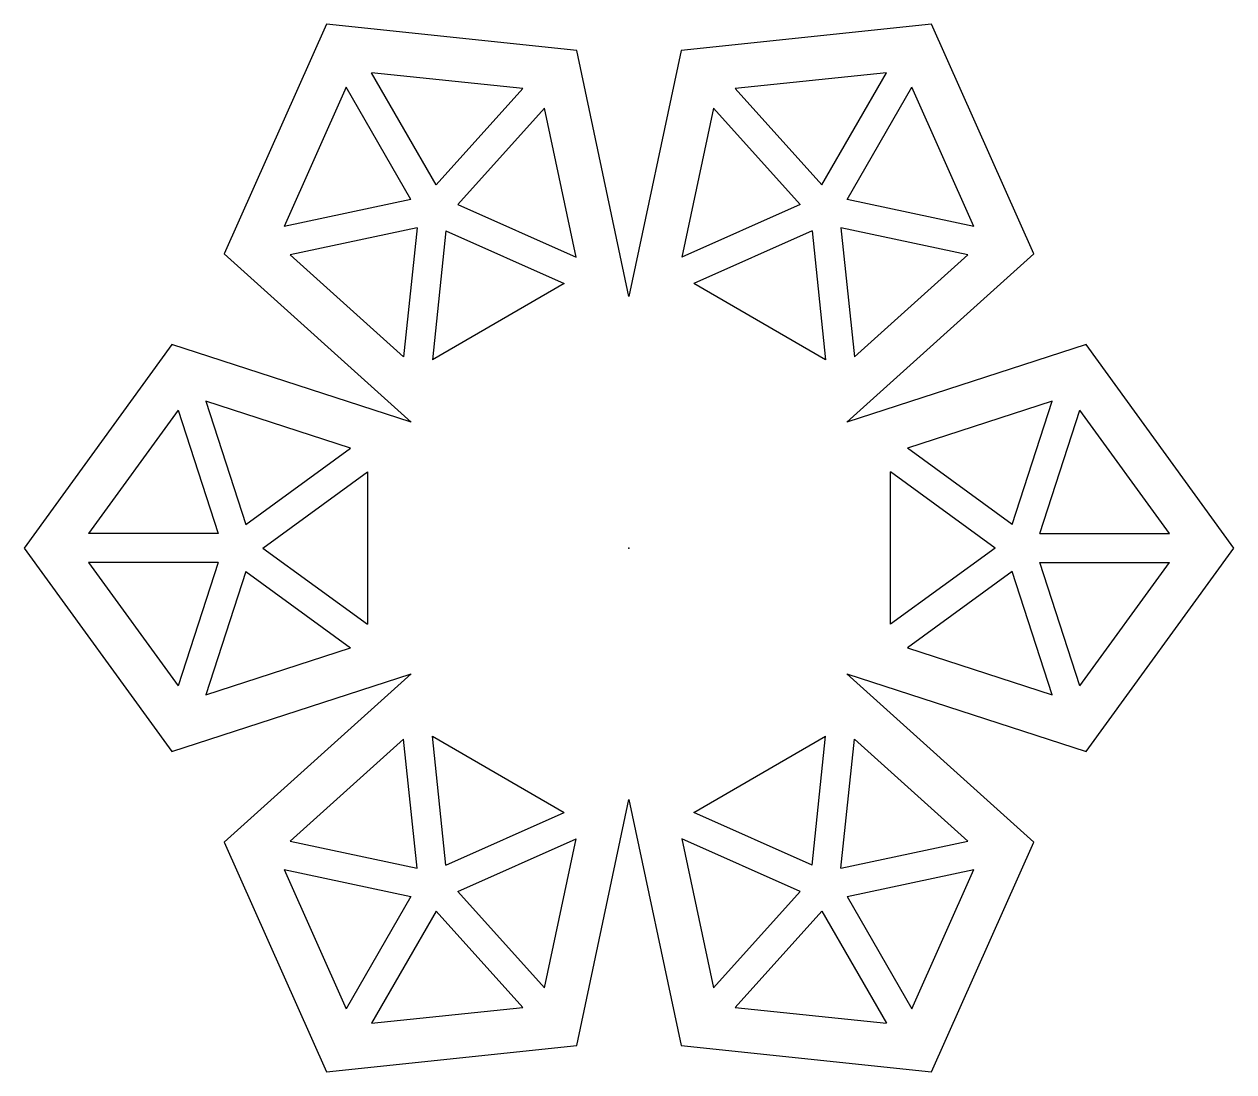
# Model space of a CAD drawing. Header units: millimetres. Extents: x -83 to 83, y -72 to 72.
import ezdxf

# ---------------------------------------------------------------- set-up
doc = ezdxf.new("R2010")
doc.units = ezdxf.units.MM
doc.header["$PDSIZE"] = -1

msp = doc.modelspace()

# ---------------------------------------------------------------- linework, layer by layer
at = {"color": 7, "linetype": 'Continuous'}
for p, q in [((-41.65, 72.15), (-55.74, 40.5)), ((-7.2, 68.53), (-41.65, 72.15)), ((41.65, 72.15), (7.2, 68.53)), ((55.74, 40.5), (41.65, 72.15)), ((0, 34.64), (-7.2, 68.53)), ((7.2, 68.53), (0, 34.64)), ((-14.62, 63.27), (-35.49, 65.46)), ((-26.56, 50.01), (-35.49, 65.46)), ((35.49, 65.46), (14.62, 63.27)), ((26.56, 50.01), (35.49, 65.46)), ((-38.95, 63.46), (-47.48, 44.3)), ((-30.03, 48.01), (-38.95, 63.46)), ((30.03, 48.01), (38.95, 63.46)), ((47.48, 44.3), (38.95, 63.46)), ((-14.62, 63.27), (-26.56, 50.01)), ((26.56, 50.01), (14.62, 63.27)), ((-11.65, 60.6), (-23.59, 47.33)), ((-7.29, 40.08), (-11.65, 60.6)), ((11.65, 60.6), (7.29, 40.08)), ((23.59, 47.33), (11.65, 60.6)), ((-30.03, 48.01), (-47.48, 44.3)), ((-23.59, 47.33), (-7.29, 40.08)), ((23.59, 47.33), (7.29, 40.08)), ((47.48, 44.3), (30.03, 48.01)), ((-29.2, 44.1), (-46.65, 40.39)), ((-29.2, 44.1), (-31.06, 26.35)), ((-25.22, 43.68), (-27.08, 25.93)), ((-25.22, 43.68), (-8.92, 36.42)), ((25.22, 43.68), (8.92, 36.42)), ((25.22, 43.68), (27.08, 25.93)), ((46.65, 40.39), (29.2, 44.1)), ((29.2, 44.1), (31.06, 26.35)), ((-55.74, 40.5), (-30, 17.32)), ((-46.65, 40.39), (-31.06, 26.35)), ((30, 17.32), (55.74, 40.5)), ((31.06, 26.35), (46.65, 40.39)), ((-8.92, 36.42), (-27.08, 25.93)), ((27.08, 25.93), (8.92, 36.42)), ((-62.95, 28.03), (-83.31, 0)), ((-30, 17.32), (-62.95, 28.03)), ((62.95, 28.03), (30, 17.32)), ((83.31, 0), (62.95, 28.03)), ((-58.3, 20.21), (-52.79, 3.24)), ((-38.35, 13.73), (-58.3, 20.21)), ((58.3, 20.21), (38.35, 13.73)), ((52.79, 3.24), (58.3, 20.21)), ((-62.11, 18.97), (-74.44, 2)), ((-62.11, 18.97), (-56.59, 2)), ((56.59, 2), (62.11, 18.97)), ((74.44, 2), (62.11, 18.97)), ((-52.79, 3.24), (-38.35, 13.73)), ((52.79, 3.24), (38.35, 13.73)), ((-50.44, 0), (-36, 10.49)), ((-36, 10.49), (-36, -10.49)), ((36, -10.49), (36, 10.49)), ((50.44, 0), (36, 10.49)), ((-56.59, 2), (-74.44, 2)), ((56.59, 2), (74.44, 2)), ((50.44, 0), (36, -10.49)), ((62.95, -28.03), (83.31, 0)), ((-83.31, 0), (-62.95, -28.03)), ((-50.44, 0), (-36, -10.49)), ((-74.44, -2), (-62.11, -18.97)), ((-56.59, -2), (-74.44, -2)), ((-56.59, -2), (-62.11, -18.97)), ((-52.79, -3.24), (-58.3, -20.21)), ((-52.79, -3.24), (-38.35, -13.73)), ((52.79, -3.24), (38.35, -13.73)), ((58.3, -20.21), (52.79, -3.24)), ((62.11, -18.97), (56.59, -2)), ((56.59, -2), (74.44, -2)), ((62.11, -18.97), (74.44, -2)), ((-58.3, -20.21), (-38.35, -13.73)), ((38.35, -13.73), (58.3, -20.21)), ((-62.95, -28.03), (-30, -17.32)), ((-30, -17.32), (-55.74, -40.5)), ((30, -17.32), (62.95, -28.03)), ((55.74, -40.5), (30, -17.32)), ((-31.06, -26.35), (-46.65, -40.39)), ((-29.2, -44.1), (-31.06, -26.35)), ((-27.08, -25.93), (-8.92, -36.42)), ((-25.22, -43.68), (-27.08, -25.93)), ((8.92, -36.42), (27.08, -25.93)), ((25.22, -43.68), (27.08, -25.93)), ((29.2, -44.1), (31.06, -26.35)), ((46.65, -40.39), (31.06, -26.35)), ((-7.2, -68.53), (0, -34.64)), ((0, -34.64), (7.2, -68.53)), ((-25.22, -43.68), (-8.92, -36.42)), ((25.22, -43.68), (8.92, -36.42)), ((-55.74, -40.5), (-41.65, -72.15)), ((-46.65, -40.39), (-29.2, -44.1)), ((-23.59, -47.33), (-7.29, -40.08)), ((-11.65, -60.6), (-7.29, -40.08)), ((23.59, -47.33), (7.29, -40.08)), ((7.29, -40.08), (11.65, -60.6)), ((29.2, -44.1), (46.65, -40.39)), ((41.65, -72.15), (55.74, -40.5)), ((-47.48, -44.3), (-30.03, -48.01)), ((-47.48, -44.3), (-38.95, -63.46)), ((30.03, -48.01), (47.48, -44.3)), ((38.95, -63.46), (47.48, -44.3)), ((-30.03, -48.01), (-38.95, -63.46)), ((-23.59, -47.33), (-11.65, -60.6)), ((11.65, -60.6), (23.59, -47.33)), ((30.03, -48.01), (38.95, -63.46)), ((-26.56, -50.01), (-35.49, -65.46)), ((-26.56, -50.01), (-14.62, -63.27)), ((14.62, -63.27), (26.56, -50.01)), ((26.56, -50.01), (35.49, -65.46)), ((-35.49, -65.46), (-14.62, -63.27)), ((14.62, -63.27), (35.49, -65.46)), ((-41.65, -72.15), (-7.2, -68.53)), ((7.2, -68.53), (41.65, -72.15))]:
    msp.add_line(p, q, dxfattribs=at)
msp.add_point((0, 0), dxfattribs=at)

doc.saveas('drawing.dxf')
